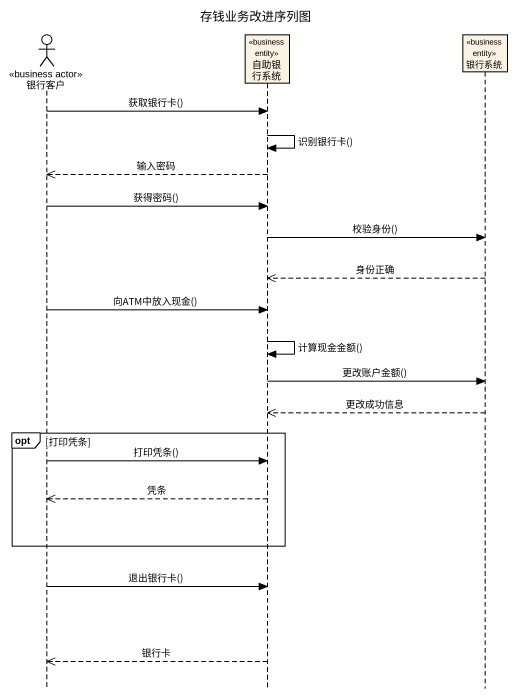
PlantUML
@startuml
title 存钱业务改进序列图
hide footbox
actor 银行客户 <<business actor>>
participant 自助银行系统 <<business entity>>
participant 银行系统 <<business entity>>

银行客户 -> 自助银行系统 : 获取银行卡()
自助银行系统 -> 自助银行系统 : 识别银行卡()
自助银行系统 -->> 银行客户 : 输入密码
银行客户 -> 自助银行系统 : 获得密码()
自助银行系统 -> 银行系统 : 校验身份()
银行系统 -->> 自助银行系统 : 身份正确
银行客户 -> 自助银行系统 : 向ATM中放入现金()
自助银行系统 -> 自助银行系统 : 计算现金金额()
自助银行系统 -> 银行系统 : 更改账户金额()
银行系统 -->> 自助银行系统 : 更改成功信息
opt 打印凭条
  银行客户 -> 自助银行系统 : 打印凭条()
  自助银行系统 -->> 银行客户 : 凭条
end
银行客户 -> 自助银行系统 : 退出银行卡()
自助银行系统 -->> 银行客户 : 银行卡
@enduml
